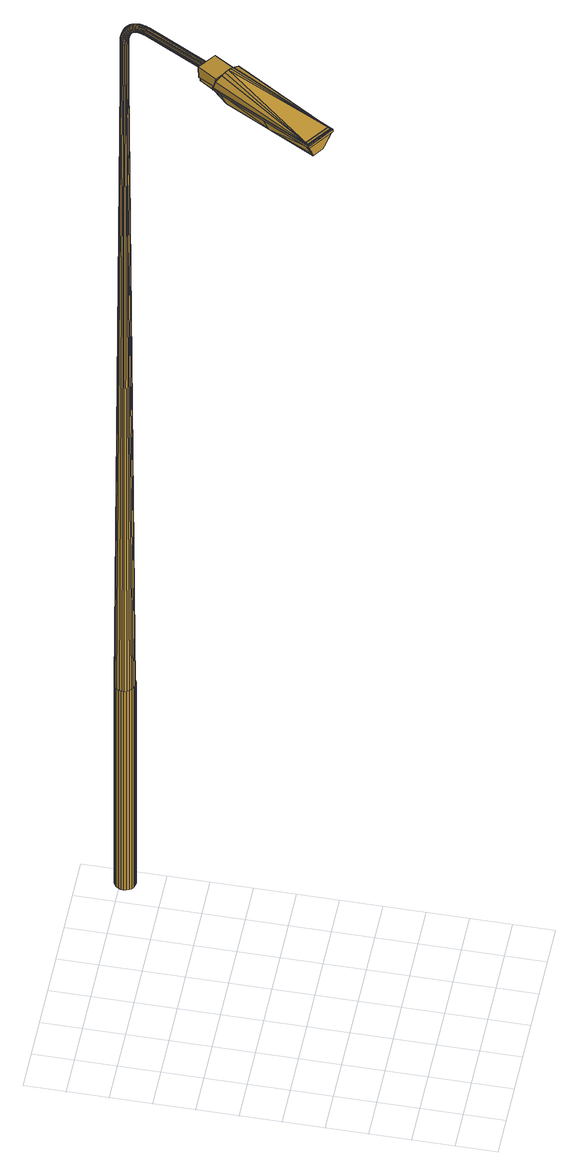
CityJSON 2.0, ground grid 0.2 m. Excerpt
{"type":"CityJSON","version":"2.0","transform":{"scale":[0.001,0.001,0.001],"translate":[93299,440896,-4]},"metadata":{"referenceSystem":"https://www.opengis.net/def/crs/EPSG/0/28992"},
"CityObjects":{
"cityfurniture1":{"type":"CityFurniture","attributes":{"Lichtpunttype":"Straatverlichting","Brondatum":"12-06-2019","Buurt_nummer":"62","Masttype":"MAST 4M LPH 4M VERZ CON PT D60 PC VALMONT ART.301246 TEK.200.C.452","Lamptype":"PLL 36W KL.830 XTRA POLAR","Buurtnaam":"Hillegersberg Noord","Nummer":"4","Geplaatst_op":"01-01-2000","Wijknummer":"6","Nivo":"0","Datum_laatste_mutatie":"07-06-2019","Straatnaam":"Plaszicht","Thema":"Lichtmasten","Beheerobject":"88528/OVL-004","Armatuurtype":"76 2000 SDN 1X PLL 36W EVSA D60","Objecthoogte":"4","Klasse":"Tertiaire weg","Wijknaam":"Hillegersberg-Schiebroek"},"geometry":[{"type":"MultiSurface","lod":"2","boundaries":[[[0,1,2,3,4,5]],[[6,7,8,9,10,11]],[[12,13,14,15,16,17]],[[18,19,20,21,22,23]],[[16,15,14,24,25,26]],[[11,10,9,27,28,29]],[[30,31,20,19,18,32]],[[23,22,21,33,34,35]],[[36,37,38,39]],[[40,41,42,31,30,32]],[[43,44,45,46,47,48]],[[14,49,50,24]],[[51,52,53,54]],[[55,56,45,44,43,57]],[[20,58,59,21]],[[49,60,61,50]],[[62,48,52,51]],[[26,25,24,2,1,0]],[[63,64,65,8,7,6]],[[9,66,67,27]],[[68,69,56,55,57,70]],[[71,5,72,73]],[[74,75,76,66]],[[61,77,78,79]],[[77,80,81,78]],[[82,71,73,83]],[[46,84,36,85]],[[37,82,83,38]],[[48,47,46,85,86,52]],[[80,6,11,81]],[[8,74,66,9]],[[87,88,89,90]],[[50,61,79,91]],[[85,36,39,92]],[[93,94,95,96]],[[97,98,99,100]],[[60,101,77,61]],[[102,23,35,103]],[[75,87,90,76]],[[24,50,91,2]],[[96,95,104,105]],[[59,96,105,106]],[[107,16,26,108]],[[109,63,6,80]],[[21,59,106,33]],[[95,51,54,104]],[[110,111,112,113]],[[88,32,18,89]],[[81,11,29,114]],[[98,115,116,99]],[[2,91,117,3]],[[94,62,51,95]],[[79,78,118,119]],[[52,86,85,92,120,53]],[[76,90,111,110]],[[27,67,121,122]],[[67,110,113,121]],[[66,76,110,67]],[[111,102,103,112]],[[123,124,125,126]],[[127,128,71,82]],[[90,89,102,111]],[[91,79,119,117]],[[115,107,108,116]],[[129,130,131,132]],[[58,93,96,59]],[[133,134,135,136]],[[124,137,138,125]],[[139,17,16,107]],[[84,140,37,36]],[[140,127,82,37]],[[101,109,80,77]],[[141,142,40,143]],[[144,141,143,145]],[[146,147,148,149]],[[13,150,49,14]],[[151,152,142,141]],[[136,135,153,154]],[[78,81,114,118]],[[89,18,23,102]],[[128,0,5,71]],[[135,144,145,153]],[[155,156,157,158]],[[159,160,98,97]],[[161,151,141,144]],[[162,57,43,163]],[[164,165,94,93]],[[147,166,167,148]],[[168,169,170,171]],[[31,172,58,20]],[[145,143,88,87]],[[56,97,100,45]],[[150,173,60,49]],[[132,131,174,175]],[[154,153,75,74]],[[176,177,123,178]],[[171,170,165,164]],[[156,179,180,157]],[[163,43,48,62]],[[153,145,87,75]],[[169,181,162,170]],[[166,155,158,167]],[[181,70,57,162]],[[182,168,171,183]],[[45,100,84,46]],[[184,133,136,185]],[[173,186,101,60]],[[186,187,109,101]],[[188,139,107,115]],[[42,183,172,31]],[[170,162,163,165]],[[116,108,128,127]],[[108,26,0,128]],[[99,116,127,140]],[[165,163,62,94]],[[69,159,97,56]],[[160,188,115,98]],[[143,40,32,88]],[[172,164,93,58]],[[187,189,63,109]],[[65,154,74,8]],[[183,171,164,172]],[[100,99,140,84]],[[190,191,192,193]],[[194,195,196,197]],[[198,199,200,201]],[[177,202,124,123]],[[203,204,168,182]],[[205,206,207,208,209,210]],[[211,212,202,177]],[[213,214,215,216]],[[217,210,209,218]],[[219,220,221,222]],[[223,213,216,224]],[[225,190,193,226]],[[220,227,228,221]],[[227,229,230,228]],[[231,232,155,166]],[[206,223,224,207]],[[233,203,182,234]],[[235,236,237,238]],[[239,240,241,242]],[[202,243,137,124]],[[191,194,197,192]],[[195,244,245,196]],[[246,231,166,147]],[[175,174,70,181]],[[245,247,201,248,249,250]],[[179,251,252,253,254,180]],[[152,255,233,234,256,142]],[[257,239,242,258]],[[214,235,238,215]],[[259,198,201,247,245,244]],[[260,261,184,185,262,189]],[[263,226,264,265,266,267]],[[268,211,177,176]],[[269,246,147,146]],[[270,267,266,243]],[[212,270,243,202]],[[271,268,176,252]],[[272,273,233,255,152,274]],[[275,276,277,184,261,260]],[[278,175,181,169]],[[279,280,179,156]],[[234,182,183,42]],[[281,271,252,251,179,280]],[[282,283,130,129]],[[256,234,42,41,40,142]],[[284,282,129,285]],[[126,125,186,173]],[[137,275,260,138]],[[232,279,156,155]],[[204,278,169,168]],[[243,266,275,137]],[[286,287,288,289]],[[290,291,159,69]],[[265,264,277,276,275,266]],[[292,274,152,151]],[[293,294,13,12,17,295]],[[192,197,296,287]],[[297,292,151,161]],[[296,298,292,297]],[[277,289,133,184]],[[226,193,286,264]],[[287,296,297,288]],[[197,196,298,296]],[[196,245,250,298]],[[193,192,287,286]],[[298,250,274,292]],[[291,299,160,159]],[[264,286,289,277]],[[289,288,134,133]],[[149,148,291,290]],[[273,300,203,233]],[[125,138,187,186]],[[157,180,295,301]],[[302,301,139,188]],[[158,157,301,302]],[[167,158,302,299]],[[288,297,161,134]],[[262,185,65,64,63,189]],[[134,161,144,135]],[[138,260,189,187]],[[185,136,154,65]],[[299,302,188,160]],[[301,295,17,139]],[[148,167,299,291]],[[303,126,173,150]],[[304,285,305,306]],[[305,132,175,278]],[[249,248,273,272,274,250]],[[300,306,204,203]],[[200,307,304,308]],[[178,123,126,303]],[[201,200,308,248]],[[294,303,150,13]],[[252,176,178,253]],[[248,308,300,273]],[[254,253,294,293,295,180]],[[307,284,285,304]],[[285,129,132,305]],[[309,217,218,310]],[[253,178,303,294]],[[308,304,306,300]],[[306,305,278,204]],[[117,119,311,312]],[[29,28,27,122,313,314]],[[53,120,92,315,316,317]],[[314,313,122,318,319,320]],[[3,117,312,321]],[[258,242,270,212]],[[112,103,322,323]],[[54,53,317,324]],[[113,112,323,325]],[[104,54,324,326]],[[106,105,327,328]],[[242,241,267,270]],[[329,257,258,330]],[[5,4,3,321,331,72]],[[105,104,326,327]],[[35,34,33,332,333,334]],[[103,35,334,322]],[[33,106,328,332]],[[229,335,336,230]],[[337,225,226,263,267,241]],[[216,215,338,339]],[[340,341,231,246]],[[341,342,232,231]],[[39,38,343,344]],[[338,345,282,284]],[[342,346,279,232]],[[224,216,339,199]],[[38,83,347,343]],[[207,224,199,198]],[[222,221,340,348]],[[92,39,344,315]],[[83,73,349,347]],[[350,351,352,353,354,355]],[[336,355,354,346]],[[353,352,271,281,280,354]],[[346,354,280,279]],[[345,356,283,282]],[[215,238,345,338]],[[221,228,341,340]],[[238,237,356,345]],[[72,331,321,357,358,359]],[[352,360,268,271]],[[351,361,360,352]],[[362,309,310,363]],[[335,364,355,336]],[[360,330,211,268]],[[330,258,212,211]],[[228,230,342,341]],[[365,146,149,366,131,130]],[[208,207,198,259,244,209]],[[361,329,330,360]],[[367,368,369,370]],[[368,362,363,369]],[[230,336,346,342]],[[218,209,244,195]],[[371,219,222,372,237,236]],[[372,222,348,373,356,237]],[[374,375,239,257]],[[376,374,257,329]],[[240,377,370,225,337,241]],[[339,338,284,307]],[[363,310,194,191]],[[375,378,240,239]],[[379,376,329,361]],[[348,340,246,269]],[[366,149,290,380,174,131]],[[369,363,191,190]],[[310,218,195,194]],[[378,381,367,370,377,240]],[[380,290,69,68,70,174]],[[364,382,383,351,350,355]],[[383,379,361,351]],[[370,369,190,225]],[[199,339,307,200]],[[384,220,219,385]],[[385,219,371,236,386,387]],[[318,388,325,323,322,334,333,332,328,327,326,324,317,316,315,344,343,347,349,359,358,357,389,390,391,392,320,319]],[[311,393,391,390]],[[312,311,390,389]],[[386,236,235,394]],[[356,373,348,269,395,283]],[[393,396,392,391]],[[397,398,399,206,205,210]],[[400,397,210,217]],[[395,269,146,365,130,283]],[[401,229,227,402]],[[403,404,400,405]],[[404,400,217,309]],[[406,385,384,407]],[[376,379,408,409]],[[402,227,220,384]],[[410,411,214,213]],[[399,412,223,206]],[[412,410,213,223]],[[413,414,415,416]],[[394,235,214,411]],[[417,362,368,418]],[[419,418,417,420]],[[335,229,401,421]],[[404,309,362,417]],[[411,410,412,399,398,397,400,404,417,418,422,423,424,415,414,409,408,425,426,427,421,401,402,384,385,387,386,394]],[[364,335,421,427]],[[416,415,424,428]],[[424,378,375,415]],[[383,382,364,427,426,425]],[[422,367,381,378,424,423]],[[415,375,374,414]],[[374,376,409,414]],[[424,423,429,428]],[[430,429,423,422]],[[418,368,367,422]],[[379,383,425,408]],[[431,427,426,425,432,433]],[[434,399,412,435]],[[407,384,402,436]],[[432,425,408,437]],[[438,409,414,413]],[[420,417,404,403]],[[439,401,421,440]],[[440,421,427,431]],[[435,412,410,441]],[[442,411,394,443]],[[437,408,409,438]],[[441,410,411,442]],[[405,400,397,444]],[[406,445,446,386,387,385]],[[436,402,401,439]],[[443,394,386,446]],[[434,447,444,397,398,399]],[[430,422,418,419]],[[122,121,388,318]],[[121,113,325,388]],[[114,29,314,396]],[[73,72,359,349]],[[118,114,396,393]],[[321,312,389,357]],[[119,118,393,311]],[[396,314,320,392]],[[448,449,450,451]],[[452,453,454,455]],[[456,457,458]],[[459,460,461]],[[462,463,464]],[[465,466,467]],[[451,450,468,469]],[[470,452,455,471]],[[472,473,474,475]],[[476,470,477,478,479]],[[480,481,482,483]],[[484,458,485,472,473,486,487,488,489]],[[490,475,474,491,492,493,469,468,494,495,496]],[[485,472,475,490]],[[497,498,499,478,477,500]],[[476,501,502,503,488,487,486,473,472,485,456,453,452,470]],[[487,488,504,493,492]],[[466,459,505,506,507]],[[466,508,509]],[[459,462,449,448]],[[501,510,502]],[[465,511,512]],[[513,465,512,514,462,464,515]],[[516,517,497,498]],[[518,462,514]],[[453,456,519,454]],[[473,486,491,474]],[[459,448,451,505]],[[503,510,489]],[[489,520,521,510]],[[456,485,490,496,519]],[[470,471,500,477]],[[498,516,522,499]],[[448,459,466,467,449]],[[466,465,513,515,464,462,459]],[[482,473,486,483]],[[489,503,488]],[[523,466,508]],[[521,501,476]],[[466,509,459]],[[460,459,466]],[[452,457,453]],[[510,501,521]],[[502,501,524,525]],[[463,461,460,523,508,509]],[[510,503,502]],[[503,502,525,526]],[[466,465,508]],[[459,463,462]],[[527,452,470]],[[508,465,513]],[[528,458,457,527]],[[498,497,529,507,506,499]],[[460,466,523]],[[463,459,509]],[[457,452,527]],[[458,456,485]],[[512,514,518,487,486,473,472,511]],[[459,461,463]],[[471,455,454,519,496,495,529,497,517,497,500]],[[462,464,515,513,465,467,449]],[[486,487,492,491]],[[449,467,494,468,450]],[[528,520,489,484,458]],[[467,466,507,529,495,494]],[[488,503,526,504]],[[520,528,527,470,476,521]],[[463,509,508,513,515,464]],[[457,456,453]],[[451,469,493,504,526,525,524,479,478,499,522,499,506,505]],[[501,476,479,524]],[[530,531,532,533]],[[533,534,535,532]],[[536,537,538,533,532,539]],[[538,540,534,533]],[[541,542,543,544,540,538,537]],[[545,531,530,546]],[[547,548,549,536,539,550,551]],[[532,535,550,539]],[[541,549,548,542]],[[532,531,545,552,553,535]],[[537,536,549,541]],[[554,555,546,530,533,534]]]}]},
"cityfurniture2":{"type":"CityFurniture","attributes":{"Lichtpunttype":"Straatverlichting","Brondatum":"12-06-2019","Buurt_nummer":"62","Masttype":"MAST 4M LPH 4M VERZ CON PT D60 PC VALMONT ART.301246 TEK.200.C.452","Lamptype":"PLL 36W KL.830 XTRA POLAR","Buurtnaam":"Hillegersberg Noord","Nummer":"4","Geplaatst_op":"01-01-2000","Wijknummer":"6","Nivo":"0","Datum_laatste_mutatie":"07-06-2019","Straatnaam":"Plaszicht","Thema":"Lichtmasten","Beheerobject":"88528/OVL-004","Armatuurtype":"76 2000 SDN 1X PLL 36W EVSA D60","Objecthoogte":"4","Klasse":"Tertiaire weg","Wijknaam":"Hillegersberg-Schiebroek"},"geometry":[{"type":"MultiSurface","lod":"2","boundaries":[[[556,557,558,559]],[[560,556,559,561]],[[562,560,561,563]],[[564,562,563,565]],[[566,564,565,567]],[[568,566,567,569]],[[570,568,569,571]],[[572,570,571,573]],[[574,572,573,575]],[[576,574,575,577]],[[578,576,577,579]],[[580,578,579,581]],[[582,580,581,583]],[[584,582,583,585]],[[586,584,585,587]],[[588,586,587,589]],[[590,588,589,591]],[[592,590,591,593]],[[594,592,593,595]],[[596,594,595,597]],[[598,596,597,599]],[[600,598,599,601]],[[602,600,601,603]],[[557,602,603,558]],[[602,557,556,560,562,564,566,568,570,572,574,576,578,580,582,584,586,588,590,592,594,596,598,600]]]}]}
},
"vertices":[
[1073,1679,6403],[1074,1680,6406],[1075,1681,6408],[1062,1664,6416],[1062,1663,6413],[1062,1663,6411],[1080,1712,6414],[1079,1714,6414],[1076,1715,6415],[1063,1697,6426],[1066,1696,6425],[1067,1695,6425],[1105,1723,6370],[1106,1725,6372],[1096,1711,6386],[1096,1710,6384],[1094,1708,6382],[1104,1722,6368],[1045,1704,6412],[1044,1704,6410],[1044,1703,6408],[1031,1686,6416],[1032,1687,6418],[1032,1687,6420],[1086,1696,6398],[1085,1695,6396],[1085,1694,6394],[1050,1680,6434],[1053,1678,6434],[1054,1676,6433],[1055,1719,6400],[1055,1718,6398],[1057,1721,6402],[1019,1669,6421],[1019,1669,6423],[1020,1670,6426],[1048,1668,6398],[1052,1665,6400],[1040,1649,6404],[1036,1651,6402],[1067,1735,6390],[1066,1735,6388],[1065,1733,6386],[1061,1703,6382],[1063,1700,6382],[1064,1699,6381],[1054,1685,6390],[1053,1686,6391],[1050,1688,6391],[1098,1713,6390],[1087,1699,6402],[1036,1676,6400],[1040,1674,6398],[1028,1657,6402],[1024,1660,6404],[1073,1714,6371],[1074,1713,6370],[1070,1716,6371],[1043,1701,6403],[1031,1685,6411],[1098,1717,6394],[1087,1701,6406],[1047,1692,6393],[1091,1728,6401],[1090,1730,6401],[1088,1732,6401],[1059,1700,6425],[1046,1682,6433],[1081,1726,6358],[1083,1725,6358],[1079,1728,6358],[1059,1662,6406],[1049,1646,6416],[1047,1646,6411],[1071,1717,6414],[1067,1720,6412],[1055,1702,6423],[1086,1705,6410],[1073,1688,6420],[1075,1684,6417],[1083,1708,6412],[1071,1691,6423],[1056,1663,6402],[1044,1647,6407],[1059,1682,6391],[1043,1670,6397],[1042,1671,6397],[1063,1721,6410],[1059,1721,6406],[1047,1704,6417],[1051,1704,6420],[1076,1682,6412],[1032,1654,6402],[1043,1698,6399],[1044,1695,6395],[1033,1680,6402],[1031,1682,6406],[1078,1710,6371],[1083,1708,6372],[1074,1695,6384],[1069,1697,6382],[1097,1720,6397],[1035,1687,6425],[1022,1669,6430],[1022,1663,6407],[1020,1666,6411],[1019,1668,6416],[1091,1707,6378],[1081,1693,6390],[1095,1724,6399],[1042,1685,6432],[1038,1686,6429],[1025,1668,6434],[1028,1666,6437],[1058,1673,6432],[1087,1707,6375],[1078,1693,6386],[1063,1664,6420],[1061,1670,6429],[1062,1667,6425],[1031,1656,6402],[1033,1664,6439],[1037,1661,6440],[1126,1755,6343],[1125,1759,6346],[1117,1748,6364],[1117,1744,6362],[1067,1679,6395],[1071,1679,6399],[1097,1761,6312],[1099,1756,6311],[1094,1748,6328],[1091,1753,6329],[1104,1762,6368],[1099,1764,6366],[1090,1751,6384],[1094,1749,6385],[1123,1764,6347],[1115,1752,6366],[1100,1720,6365],[1063,1680,6393],[1081,1751,6379],[1077,1749,6375],[1070,1737,6394],[1085,1751,6382],[1074,1736,6397],[1104,1753,6311],[1108,1751,6311],[1102,1742,6328],[1098,1745,6328],[1108,1727,6375],[1090,1763,6362],[1086,1762,6359],[1078,1736,6399],[1083,1734,6401],[1118,1749,6313],[1122,1750,6315],[1116,1742,6333],[1112,1741,6331],[1087,1722,6358],[1092,1720,6360],[1094,1764,6364],[1067,1720,6372],[1057,1707,6384],[1054,1713,6390],[1055,1710,6386],[1113,1749,6312],[1107,1741,6329],[1073,1740,6365],[1074,1736,6362],[1065,1723,6375],[1063,1727,6378],[1054,1717,6394],[1109,1731,6379],[1087,1739,6344],[1084,1743,6345],[1131,1759,6321],[1132,1764,6323],[1125,1750,6341],[1126,1752,6317],[1120,1744,6335],[1076,1732,6360],[1074,1744,6368],[1064,1730,6382],[1108,1760,6368],[1098,1746,6386],[1107,1735,6382],[1106,1740,6384],[1097,1720,6362],[1102,1743,6385],[1129,1797,6282],[1123,1798,6282],[1119,1793,6305],[1125,1791,6305],[1118,1798,6281],[1114,1797,6280],[1110,1792,6302],[1114,1792,6304],[1107,1791,6278],[1104,1786,6277],[1100,1782,6297],[1103,1785,6299],[1132,1769,6325],[1082,1756,6353],[1082,1752,6350],[1111,1796,6235],[1110,1795,6235],[1109,1794,6256],[1110,1795,6257],[1111,1797,6257],[1113,1799,6235],[1138,1772,6302],[1137,1776,6304],[1105,1785,6234],[1106,1780,6234],[1105,1779,6255],[1105,1784,6255],[1117,1801,6235],[1116,1800,6258],[1113,1767,6234],[1118,1765,6234],[1118,1764,6254],[1113,1766,6254],[1107,1791,6235],[1106,1790,6256],[1133,1795,6282],[1129,1789,6306],[1123,1764,6234],[1123,1763,6255],[1128,1764,6234],[1128,1763,6255],[1117,1756,6293],[1122,1756,6294],[1084,1759,6356],[1075,1747,6372],[1107,1776,6234],[1110,1771,6234],[1109,1770,6254],[1107,1775,6255],[1142,1790,6258],[1139,1794,6259],[1137,1791,6282],[1140,1787,6282],[1130,1774,6327],[1110,1795,6279],[1106,1789,6301],[1112,1757,6293],[1104,1787,6300],[1098,1778,6319],[1099,1780,6320],[1100,1782,6321],[1128,1755,6318],[1129,1756,6319],[1122,1747,6338],[1121,1746,6337],[1085,1760,6357],[1076,1748,6374],[1144,1785,6258],[1141,1782,6281],[1108,1792,6279],[1112,1756,6368],[1111,1758,6368],[1101,1744,6385],[1131,1787,6306],[1123,1781,6328],[1126,1779,6328],[1127,1778,6327],[1133,1785,6305],[1136,1767,6301],[1108,1759,6292],[1136,1781,6305],[1134,1763,6299],[1093,1771,6340],[1092,1769,6338],[1094,1773,6341],[1120,1768,6348],[1119,1770,6349],[1116,1771,6349],[1082,1747,6347],[1127,1757,6296],[1131,1759,6297],[1132,1761,6298],[1101,1767,6293],[1104,1763,6293],[1100,1772,6294],[1095,1766,6313],[1119,1784,6327],[1114,1785,6327],[1107,1776,6347],[1112,1774,6348],[1091,1736,6343],[1095,1733,6344],[1098,1775,6343],[1114,1735,6354],[1115,1737,6356],[1113,1733,6353],[1109,1785,6325],[1102,1775,6346],[1104,1784,6323],[1100,1731,6345],[1089,1766,6335],[1109,1732,6350],[1104,1731,6347],[1117,1740,6359],[1094,1770,6315],[1089,1758,6331],[1089,1762,6333],[1099,1776,6296],[1095,1774,6317],[1121,1802,6235],[1121,1801,6258],[1050,1649,6430],[1051,1647,6426],[1039,1659,6439],[1041,1658,6439],[685,1172,6511],[684,1173,6511],[681,1175,6511],[690,1178,6549],[692,1176,6548],[694,1175,6548],[1050,1647,6421],[675,1186,6539],[678,1185,6543],[677,1178,6513],[681,1183,6546],[675,1181,6516],[673,1184,6520],[672,1186,6525],[1144,1780,6258],[1141,1777,6280],[1049,1646,6418],[672,1186,6530],[672,1187,6532],[672,1187,6535],[1133,1765,6234],[1133,1765,6255],[1135,1792,6282],[1103,1776,6275],[1103,1781,6276],[1116,1762,6274],[1120,1760,6274],[1125,1760,6275],[694,1166,6513],[690,1169,6511],[1104,1771,6274],[1130,1761,6276],[697,1165,6516],[1111,1764,6274],[700,1164,6520],[1138,1769,6256],[1140,1772,6256],[1138,1768,6278],[1136,1766,6277],[1135,1764,6277],[1137,1768,6256],[1108,1768,6274],[703,1164,6530],[703,1164,6527],[703,1164,6525],[1141,1772,6279],[1142,1775,6257],[1126,1802,6235],[1126,1802,6258],[1138,1768,6235],[1102,1755,6311],[1096,1747,6328],[1136,1799,6235],[1132,1801,6235],[1131,1800,6259],[1136,1798,6259],[1112,1769,6234],[1112,1768,6254],[1109,1765,6274],[1144,1786,6235],[1143,1791,6235],[1144,1781,6235],[1137,1796,6259],[1140,1795,6235],[1143,1776,6235],[1089,1737,6344],[1139,1797,6235],[1139,1770,6235],[1141,1772,6235],[1118,1765,5964],[1113,1767,5964],[1110,1771,5964],[1112,1769,5964],[686,1181,6548],[703,1164,6535],[702,1166,6539],[700,1169,6543],[697,1171,6546],[1048,1652,6434],[1107,1776,5964],[1107,1761,6293],[1045,1654,6437],[1113,1799,5964],[1111,1796,5964],[1110,1795,5964],[1117,1801,5964],[1128,1764,5964],[1123,1764,5964],[1117,1830,1938],[1121,1802,5964],[1106,1827,1938],[1097,1745,1938],[1108,1739,1938],[1143,1776,5964],[1144,1781,5964],[1105,1785,5964],[1106,1780,5964],[1107,1791,5964],[1172,1790,1938],[1144,1786,5964],[1143,1791,5964],[1169,1803,1938],[1126,1802,5964],[1132,1801,5964],[1142,1828,1938],[1130,1831,1938],[1133,1765,5964],[1136,1799,5964],[1139,1797,5964],[1140,1795,5964],[1141,1772,5964],[1139,1770,5964],[1138,1768,5964],[1162,1814,1938],[1157,1818,1938],[1153,1822,1938],[1155,1746,1938],[1164,1755,1938],[1160,1751,1938],[1086,1812,1938],[1080,1800,1938],[1121,1736,1938],[1169,1766,1938],[1172,1779,1938],[1133,1736,1938],[1144,1740,1938],[1078,1788,1938],[1078,1776,1938],[1082,1764,1938],[1095,1820,1938],[1093,1749,1938],[1089,1753,1938],[1090,1816,1938],[654,1254,6508],[678,1287,6501],[676,1289,6501],[652,1256,6508],[439,706,6592],[606,938,6544],[609,935,6544],[442,704,6592],[771,1168,6496],[572,952,6457],[737,1183,6404],[310,775,6608],[723,1226,6586],[709,1238,6580],[670,1276,6549],[696,1251,6569],[699,1255,6549],[788,1191,6549],[428,690,6608],[796,1202,6501],[678,1291,6501],[677,1290,6497],[427,689,6596],[430,687,6596],[778,1212,6490],[776,1213,6490],[779,1216,6489],[780,1215,6489],[309,774,6596],[425,686,6596],[304,772,6596],[307,776,6596],[693,1269,6455],[775,1210,6455],[775,1211,6468],[693,1270,6468],[707,1204,6404],[794,1200,6490],[694,1272,6490],[692,1274,6490],[676,1285,6490],[678,1225,6404],[796,1203,6489],[697,1275,6489],[694,1277,6489],[676,1290,6489],[798,1205,6501],[801,1202,6501],[800,1201,6489],[428,685,6604],[307,772,6604],[305,773,6604],[428,684,6596],[321,791,6592],[488,1022,6544],[654,1253,6496],[674,1286,6490],[307,777,6608],[306,774,6608],[426,688,6608],[756,1208,6569],[726,1230,6569],[512,995,6457],[779,1213,6505],[781,1216,6542],[759,1212,6549],[695,1278,6542],[728,1234,6549],[309,774,6604],[430,687,6604],[693,1275,6505],[775,1166,6496],[353,762,6496],[347,764,6510],[307,776,6604],[738,1217,6580],[319,793,6592],[485,1024,6544],[651,1255,6496],[406,722,6510],[402,727,6496],[429,685,6608],[842,1304,6447],[760,1363,6447],[761,1364,6469],[843,1305,6469],[777,1214,6489],[695,1273,6489],[760,1369,6468],[846,1307,6468],[844,1304,6469],[758,1366,6469],[779,1212,6489],[850,1311,6531],[780,1214,6542],[777,1211,6505],[777,1210,6490],[691,1268,6455],[773,1209,6455],[691,1273,6505],[694,1276,6542],[764,1373,6531],[692,1274,6489],[691,1272,6490],[692,1269,6468],[693,1270,6490],[775,1211,6490],[774,1210,6468],
[1095,1815,1940],[1105,1823,1940],[1105,1823,607],[1095,1815,607],[1087,1805,1940],[1087,1805,607],[1082,1793,1940],[1082,1793,607],[1080,1780,1940],[1080,1780,607],[1082,1767,1940],[1082,1767,607],[1087,1755,1940],[1087,1755,607],[1095,1745,1940],[1095,1745,607],[1105,1737,1940],[1105,1737,607],[1117,1732,1940],[1117,1732,607],[1130,1730,1940],[1130,1730,607],[1143,1732,1940],[1143,1732,607],[1155,1737,1940],[1155,1737,607],[1165,1745,1940],[1165,1745,607],[1173,1755,1940],[1173,1755,607],[1178,1767,1940],[1178,1767,607],[1180,1780,1940],[1180,1780,607],[1178,1793,1940],[1178,1793,607],[1173,1805,1940],[1173,1805,607],[1165,1815,1940],[1165,1815,607],[1155,1823,1940],[1155,1823,607],[1143,1828,1940],[1143,1828,607],[1130,1830,1940],[1130,1830,607],[1117,1828,1940],[1117,1828,607]
]}
